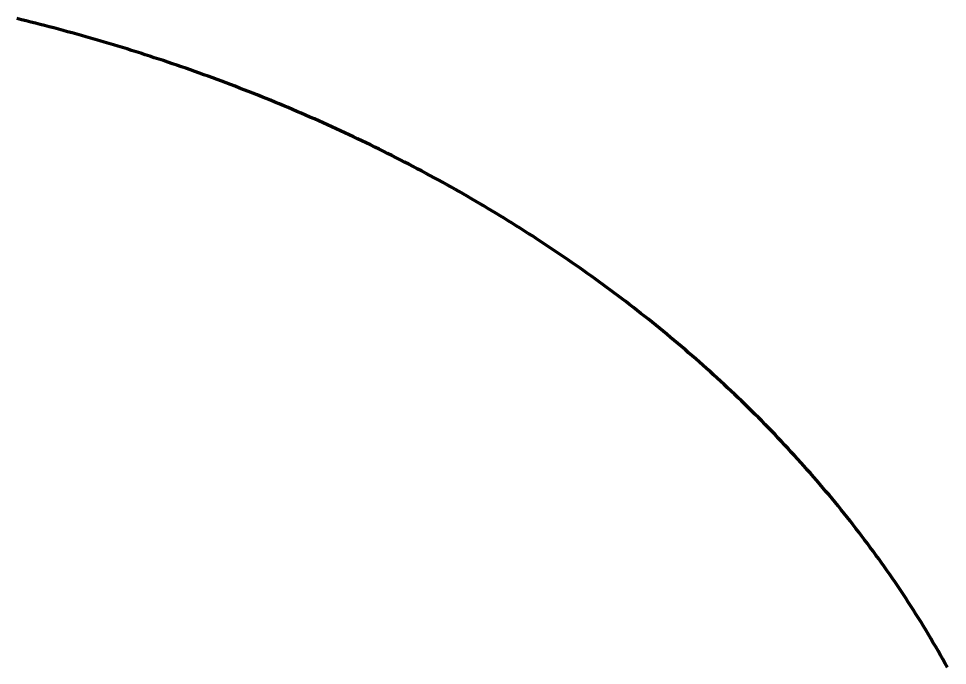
# Model space of a CAD drawing. Header units: millimetres. Extents: x 0 to 841, y 0 to 594.
# Drawn here: x 325.23 to 349.31, y 426.49 to 443.25 of the extents above; entities that cross this region are included whole.
import ezdxf

# ---------------------------------------------------------------- set-up
doc = ezdxf.new("R2010")
doc.units = ezdxf.units.MM
doc.layers.add('01-VISIBLE', color=7, linetype='CONTINUOUS', lineweight=70)

msp = doc.modelspace()

# ---------------------------------------------------------------- linework, layer by layer
at = {"layer": '01-VISIBLE'}
msp.add_lwpolyline([(349.309, 426.431), (349.249, 426.539), (349.189, 426.647), (349.128, 426.755), (349.067, 426.862), (349.005, 426.969), (348.943, 427.075), (348.881, 427.182), (348.817, 427.288), (348.754, 427.394), (348.689, 427.499), (348.625, 427.604), (348.56, 427.709), (348.494, 427.814), (348.428, 427.918), (348.361, 428.022), (348.294, 428.126), (348.227, 428.229), (348.159, 428.332), (348.091, 428.435), (348.022, 428.537), (347.952, 428.639), (347.883, 428.741), (347.812, 428.843), (347.742, 428.944), (347.671, 429.045), (347.599, 429.146), (347.527, 429.246), (347.455, 429.346), (347.382, 429.446), (347.309, 429.545), (347.235, 429.644), (347.161, 429.743), (347.086, 429.841), (347.011, 429.939), (346.936, 430.037), (346.86, 430.135), (346.784, 430.232), (346.708, 430.329), (346.631, 430.425), (346.553, 430.521), (346.475, 430.617), (346.397, 430.713), (346.319, 430.808), (346.24, 430.903), (346.16, 430.997), (346.081, 431.092), (346, 431.186), (345.92, 431.279), (345.839, 431.372), (345.758, 431.465), (345.676, 431.558), (345.594, 431.65), (345.512, 431.742), (345.429, 431.834), (345.346, 431.925), (345.262, 432.016), (345.178, 432.107), (345.094, 432.197), (345.01, 432.287), (344.925, 432.376), (344.84, 432.466), (344.754, 432.555), (344.668, 432.643), (344.582, 432.732), (344.495, 432.82), (344.408, 432.907), (344.321, 432.995), (344.233, 433.081), (344.145, 433.168), (344.057, 433.254), (343.968, 433.34), (343.879, 433.426), (343.79, 433.511), (343.7, 433.596), (343.611, 433.681), (343.52, 433.765), (343.43, 433.849), (343.339, 433.933), (343.248, 434.016), (343.156, 434.099), (343.065, 434.181), (342.972, 434.264), (342.88, 434.345), (342.787, 434.427), (342.694, 434.508), (342.601, 434.589), (342.508, 434.67), (342.414, 434.75), (342.32, 434.83), (342.225, 434.909), (342.131, 434.988), (342.036, 435.067), (341.94, 435.146), (341.845, 435.224), (341.749, 435.302), (341.653, 435.379), (341.556, 435.457), (341.46, 435.533), (341.363, 435.61), (341.266, 435.686), (341.168, 435.762), (341.071, 435.837), (340.973, 435.913), (340.875, 435.987), (340.776, 436.062), (340.677, 436.136), (340.578, 436.21), (340.479, 436.283), (340.38, 436.356), (340.28, 436.429), (340.18, 436.502), (340.08, 436.574), (339.979, 436.645), (339.879, 436.717), (339.778, 436.788), (339.677, 436.859), (339.575, 436.929), (339.474, 436.999), (339.372, 437.069), (339.27, 437.138), (339.167, 437.208), (339.065, 437.276), (338.962, 437.345), (338.859, 437.413), (338.756, 437.481), (338.652, 437.548), (338.549, 437.615), (338.445, 437.682), (338.341, 437.748), (338.237, 437.814), (338.132, 437.88), (338.027, 437.946), (337.923, 438.011), (337.817, 438.075), (337.712, 438.14), (337.607, 438.204), (337.501, 438.268), (337.395, 438.331), (337.289, 438.394), (337.182, 438.457), (337.076, 438.519), (336.969, 438.581), (336.862, 438.643), (336.755, 438.705), (336.648, 438.766), (336.541, 438.827), (336.433, 438.887), (336.325, 438.947), (336.217, 439.007), (336.109, 439.066), (336.001, 439.125), (335.892, 439.184), (335.783, 439.243), (335.674, 439.301), (335.565, 439.359), (335.456, 439.416), (335.347, 439.473), (335.237, 439.53), (335.127, 439.587), (335.017, 439.643), (334.907, 439.699), (334.797, 439.754), (334.686, 439.809), (334.576, 439.864), (334.465, 439.919), (334.354, 439.973), (334.243, 440.027), (334.132, 440.08), (334.02, 440.134), (333.909, 440.187), (333.797, 440.239), (333.685, 440.292), (333.573, 440.343), (333.461, 440.395), (333.349, 440.446), (333.237, 440.497), (333.124, 440.548), (333.011, 440.598), (332.898, 440.648), (332.785, 440.698), (332.672, 440.747), (332.559, 440.796), (332.445, 440.845), (332.332, 440.894), (332.218, 440.942), (332.104, 440.989), (331.99, 441.037), (331.876, 441.084), (331.762, 441.131), (331.648, 441.177), (331.533, 441.223), (331.419, 441.269), (331.304, 441.315), (331.189, 441.36), (331.074, 441.405), (330.959, 441.449), (330.843, 441.494), (330.728, 441.538), (330.613, 441.581), (330.497, 441.625), (330.381, 441.668), (330.265, 441.71), (330.149, 441.753), (330.033, 441.795), (329.917, 441.836), (329.801, 441.878), (329.684, 441.919), (329.568, 441.96), (329.451, 442), (329.335, 442.04), (329.218, 442.08), (329.101, 442.12), (328.984, 442.159), (328.867, 442.198), (328.749, 442.236), (328.632, 442.275), (328.514, 442.313), (328.397, 442.35), (328.279, 442.388), (328.161, 442.425), (328.044, 442.461), (327.926, 442.498), (327.807, 442.534), (327.689, 442.57), (327.571, 442.605), (327.453, 442.64), (327.334, 442.675), (327.216, 442.71), (327.097, 442.744), (326.978, 442.778), (326.86, 442.811), (326.741, 442.845), (326.622, 442.878), (326.503, 442.91), (326.384, 442.943), (326.264, 442.975), (326.145, 443.006), (326.026, 443.038), (325.906, 443.069), (325.787, 443.1), (325.667, 443.13), (325.547, 443.16), (325.428, 443.19), (325.308, 443.22), (325.188, 443.249)], dxfattribs=at)

doc.saveas('drawing.dxf')
